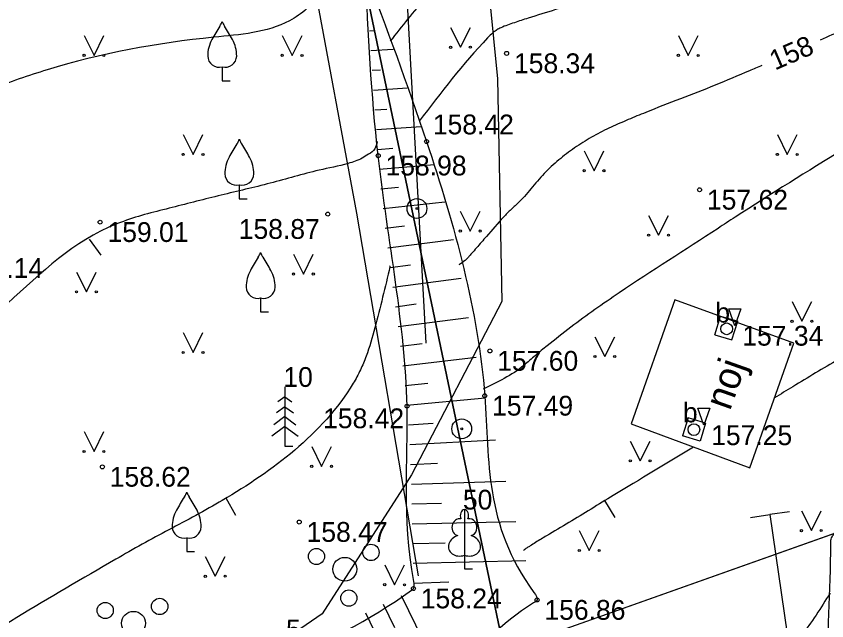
# Model space of a CAD drawing. Extents: x 635495 to 635693, y 303338 to 303478.
# Drawn here: x 635540.29 to 635560.75, y 303429.02 to 303444.28 of the extents above; entities that cross this region are included whole.
import ezdxf

# ---------------------------------------------------------------- set-up
doc = ezdxf.new("R2010")
doc.units = 0
for name, color, linetype in [('BUVE_BALK_####_####_#', 7, 'Continuous'), ('BUVE_BDET_####_####_#', 7, 'Continuous'), ('BUVE_BDET_####_TKST_#', 7, 'Continuous'), ('BUVE_EKAS_RAKS_TKST_#', 7, 'Continuous'), ('BUVE_ELEM_####_####_#', 7, 'Continuous'), ('BUVE_SOLS_####_####_#', 7, 'Continuous'), ('NORB_ZOGS_KBST_####_#', 7, 'Continuous'), ('RELJ_AATZ_####_TKST_#', 7, 'Continuous'), ('RELJ_ELEM_####_####_#', 7, 'Continuous'), ('RELJ_HORZ_####_TKST_#', 7, 'Continuous'), ('RELJ_HORZ_PAMT_####_#', 7, 'Continuous'), ('RELJ_HORZ_RESN_####_#', 7, 'Continuous'), ('RELJ_NOGA_####_####_#', 7, 'Continuous'), ('RELJ_NOGL_####_####_#', 7, 'Continuous'), ('ROBZ_PROJ_####_####_#', 7, 'Continuous'), ('ROBZ_UZMR_####_####_#', 7, 'Continuous'), ('SAKT_VADP_KABE_####_#', 7, 'Continuous'), ('TERT_DIAM_####_TKST_#', 7, 'Continuous'), ('TERT_ELEM_####_####_#', 7, 'Continuous'), ('TERT_KRND_####_####_#', 7, 'Continuous')]:
    doc.layers.add(name, color=color, linetype=linetype)

msp = doc.modelspace()

# ---------------------------------------------------------------- linework, layer by layer
at = {"layer": 'BUVE_BALK_####_####_#'}
for p, q in [((635556.908, 303437.122), (635555.806, 303433.991)), ((635559.914, 303436.025), (635556.908, 303437.122)), ((635558.801, 303432.879), (635559.914, 303436.025)), ((635555.806, 303433.991), (635558.801, 303432.879))]:
    msp.add_line(p, q, dxfattribs=at)
at = {"layer": 'BUVE_BDET_####_####_#'}
for p, q in [((635557.921, 303436.241), (635558.068, 303436.708)), ((635558.068, 303436.708), (635558.501, 303436.578)), ((635558.354, 303436.111), (635558.501, 303436.578)), ((635557.921, 303436.241), (635558.354, 303436.111)), ((635557.244, 303434.14), (635557.103, 303433.689)), ((635557.688, 303434.003), (635557.244, 303434.14)), ((635557.688, 303434.003), (635557.547, 303433.552)), ((635557.547, 303433.552), (635557.103, 303433.689))]:
    msp.add_line(p, q, dxfattribs=at)
at = {"layer": 'BUVE_ELEM_####_####_#'}
for centre, radius in [((635550.401, 303439.427), 0.25), ((635550.401, 303439.427), 0.0225), ((635558.22, 303436.388), 0.148), ((635551.532, 303433.863), 0.25), ((635557.392, 303433.844), 0.148), ((635551.532, 303433.863), 0.0225)]:
    msp.add_circle(centre, radius, dxfattribs=at)
at = {"layer": 'BUVE_SOLS_####_####_#'}
for p, q in [((635558.817, 303431.627), (635559.312, 303431.699)), ((635559.807, 303431.771), (635559.312, 303431.699)), ((635559.312, 303431.699), (635559.749, 303428.69))]:
    msp.add_line(p, q, dxfattribs=at)
at = {"layer": 'NORB_ZOGS_KBST_####_#'}
msp.add_lwpolyline([(635545.231, 303460.059), (635545.242, 303459.993), (635547.774, 303445.263), (635548.873, 303439.307), (635550.436, 303430.149)], dxfattribs=at)
at = {"layer": 'RELJ_ELEM_####_####_#'}
for points in [[(635558.278, 303436.897), (635558.578, 303436.897), (635558.428, 303436.464)], [(635557.493, 303434.385), (635557.793, 303434.385), (635557.643, 303433.952)]]:
    msp.add_lwpolyline(points, close=True, dxfattribs=at)
for centre in [(635552.665, 303443.344), (635550.645, 303441.118), (635549.423, 303440.762), (635557.536, 303439.899), (635548.151, 303439.285), (635542.405, 303439.082), (635552.242, 303435.83), (635552.113, 303434.698), (635550.151, 303434.436), (635542.461, 303432.903), (635547.43, 303431.51), (635550.312, 303429.831), (635553.434, 303429.542)]:
    msp.add_circle(centre, 0.05, dxfattribs=at)
at = {"layer": 'RELJ_HORZ_PAMT_####_#'}
for p, q in [((635542.434, 303438.25), (635542.136, 303438.651)), ((635545.833, 303431.676), (635545.585, 303432.111)), ((635555.404, 303431.623), (635555.145, 303432.051))]:
    msp.add_line(p, q, dxfattribs=at)
for points in [[(635551.454, 303456.993), (635551.163, 303456.763), (635550.302, 303455.353), (635550.155, 303454.91), (635550.029, 303454.466), (635549.889, 303453.565), (635549.86, 303452.834), (635549.845, 303452.503), (635549.756, 303451.616), (635549.512, 303449.279), (635549.374, 303448.113), (635549.215, 303446.947), (635548.67, 303445.919), (635548.432, 303445.619), (635547.619, 303444.474), (635547.183, 303444.166), (635545.276, 303443.752), (635541.066, 303442.928), (635539.658, 303442.438), (635535.731, 303440.575), (635535.185, 303440.315)], [(635558.932, 303455.006), (635558.82, 303454.921), (635558.598, 303454.726), (635558.495, 303454.619), (635558.396, 303454.508), (635558.22, 303454.268), (635558.07, 303454.009), (635557.814, 303453.451), (635557.598, 303452.879), (635557.4, 303452.28), (635557.302, 303451.981), (635557.198, 303451.682), (635556.963, 303451.106), (635556.669, 303450.57), (635556.386, 303450.136), (635556.096, 303449.707), (635555.799, 303449.285), (635555.491, 303448.869), (635555.172, 303448.46), (635554.839, 303448.065), (635554.488, 303447.685), (635554.116, 303447.319), (635553.625, 303446.966), (635553.079, 303446.7), (635552.525, 303446.441), (635552.012, 303446.115), (635551.643, 303445.819), (635551.286, 303445.507), (635551.125, 303445.341), (635550.98, 303445.161), (635550.63, 303444.76), (635549.728, 303443.653)], [(635571.81, 303449.354), (635571.758, 303449.239), (635571.244, 303448.313), (635570.937, 303447.88), (635570.596, 303447.468), (635569.851, 303446.704), (635569.043, 303446.018), (635567.195, 303444.641), (635565.303, 303443.342), (635565.096, 303443.211), (635565.077, 303443.203), (635563.963, 303442.588), (635562.571, 303441.76), (635561.182, 303440.927), (635558.436, 303439.21), (635558.001, 303438.926), (635555.508, 303437.299), (635554.288, 303436.431), (635553.689, 303435.962), (635553.393, 303435.717), (635553.246, 303435.59), (635553.099, 303435.464), (635552.073, 303434.867)], [(635560.688, 303446.365), (635560.166, 303446.198), (635558.948, 303445.857), (635557.729, 303445.524), (635556.511, 303445.19), (635555.294, 303444.849), (635553.9, 303444.449), (635553.207, 303444.232), (635552.86, 303444.119), (635552.688, 303444.058), (635552.516, 303443.991), (635552.421, 303443.937), (635552.378, 303443.909), (635552.314, 303443.86), (635552.186, 303443.736), (635550.459, 303441.631)], [(635572.734, 303446.372), (635572.647, 303446.273), (635571.782, 303445.32), (635570.899, 303444.384), (635569.986, 303443.474), (635569.251, 303442.819), (635566.66, 303440.398), (635566.344, 303440.063), (635566.049, 303439.708), (635565.755, 303439.351), (635565.443, 303439.009), (635564.687, 303438.263), (635563.898, 303437.554), (635563.488, 303437.22), (635563.068, 303436.898), (635562.192, 303436.308), (635561.617, 303435.962), (635561.041, 303435.619), (635559.89, 303434.928), (635559.426, 303434.645)], [(635549.398, 303441.117), (635549.396, 303441.107), (635549.338, 303440.932), (635549.181, 303440.799), (635549.015, 303440.697), (635548.664, 303440.563), (635547.93, 303440.393), (635546.696, 303440.066), (635545.458, 303439.763), (635544.222, 303439.453), (635542.995, 303439.103), (635542.412, 303438.854), (635539.745, 303436.749), (635538.708, 303435.896), (635537.68, 303435.032), (635536.645, 303434.175), (635536.121, 303433.755), (635535.59, 303433.343), (635534.897, 303432.957), (635534.155, 303432.651)], [(635549.722, 303437.978), (635549.718, 303437.96), (635549.337, 303436.413), (635549.119, 303435.697), (635548.974, 303435.351), (635548.791, 303435.013), (635547.315, 303433.326), (635545.488, 303432.056), (635544.14, 303431.314), (635543.465, 303430.95), (635542.799, 303430.57), (635537.859, 303427.523), (635537.547, 303427.297), (635537.25, 303427.05), (635536.952, 303426.804), (635536.637, 303426.579), (635536.511, 303426.518), (635535.937, 303426.336), (635532.732, 303425.229)], [(635557.385, 303433.404), (635555.357, 303432.179), (635554.237, 303431.5), (635553.675, 303431.165), (635553.396, 303430.994), (635553.257, 303430.905), (635553.187, 303430.862), (635553.153, 303430.839), (635553.136, 303430.827), (635553.119, 303430.814), (635553.089, 303430.782)], [(635560.829, 303429.718), (635560.088, 303428.637), (635559.63, 303428.16), (635559.132, 303427.725), (635558.483, 303427.245), (635557.821, 303426.805), (635556.425, 303426.077), (635556.286, 303426.019)]]:
    msp.add_spline(points, degree=3, dxfattribs=at)
at = {"layer": 'RELJ_HORZ_RESN_####_#'}
for points in [[(635570.605, 303453.241), (635570.54, 303452.645), (635570.393, 303451.819), (635570.154, 303451.014), (635569.841, 303450.224), (635569.475, 303449.443), (635568.729, 303448.451), (635568.448, 303448.222), (635568.161, 303448.007), (635567.569, 303447.603), (635563.838, 303445.219), (635563.53, 303445.044), (635562.357, 303444.482), (635561.175, 303443.941), (635560.578, 303443.677)], [(635559.109, 303443.04), (635558.792, 303442.904), (635557.925, 303442.54), (635557.05, 303442.197), (635556.175, 303441.852), (635555.737, 303441.672), (635555.521, 303441.578), (635555.304, 303441.482), (635554.859, 303441.256), (635554.644, 303441.127), (635554.433, 303440.991), (635554.03, 303440.693), (635553.659, 303440.356), (635553.487, 303440.168), (635553.321, 303439.975), (635553.155, 303439.781), (635552.983, 303439.594), (635552.884, 303439.497), (635552.782, 303439.404), (635552.681, 303439.309), (635552.586, 303439.21), (635552.156, 303438.721), (635551.905, 303438.433), (635551.779, 303438.288), (635551.715, 303438.217), (635551.65, 303438.146), (635551.503, 303438.033), (635551.455, 303438.001)]]:
    msp.add_spline(points, degree=3, dxfattribs=at)
at = {"layer": 'RELJ_NOGA_####_####_#'}
for p, q in [((635549.203, 303443.913), (635549.329, 303443.922)), ((635549.238, 303443.415), (635549.8, 303443.454)), ((635549.273, 303442.916), (635549.484, 303442.931)), ((635549.307, 303442.417), (635550.153, 303442.476)), ((635549.342, 303441.918), (635549.639, 303441.939)), ((635549.377, 303441.419), (635550.507, 303441.498)), ((635549.412, 303440.921), (635549.793, 303440.947)), ((635549.449, 303440.422), (635550.841, 303440.534)), ((635549.494, 303439.924), (635549.939, 303439.967)), ((635549.545, 303439.427), (635551.105, 303439.596)), ((635549.602, 303438.93), (635550.087, 303438.989)), ((635549.663, 303438.434), (635551.324, 303438.648)), ((635549.728, 303437.938), (635550.236, 303438.005)), ((635549.794, 303437.442), (635551.518, 303437.672)), ((635549.86, 303436.947), (635550.385, 303437.017)), ((635549.925, 303436.451), (635551.705, 303436.678)), ((635549.987, 303435.955), (635550.531, 303436.022)), ((635550.047, 303435.458), (635551.9, 303435.67)), ((635550.101, 303434.961), (635550.673, 303435.02)), ((635550.148, 303434.464), (635552.126, 303434.643)), ((635550.188, 303433.965), (635550.808, 303434.009)), ((635550.219, 303433.466), (635552.384, 303433.583)), ((635550.242, 303432.967), (635550.923, 303432.995)), ((635550.26, 303432.467), (635552.642, 303432.546)), ((635550.274, 303431.967), (635551.023, 303431.986)), ((635550.285, 303431.467), (635552.9, 303431.526)), ((635550.296, 303430.967), (635551.115, 303430.986)), ((635550.307, 303430.468), (635553.15, 303430.539)), ((635550.321, 303429.968), (635551.204, 303430.004)), ((635549.999, 303429.657), (635550.952, 303427.722)), ((635549.55, 303429.436), (635549.838, 303428.848)), ((635549.101, 303429.217), (635550.071, 303427.227))]:
    msp.add_line(p, q, dxfattribs=at)
for points in [[(635536.127, 303418.868), (635539.424, 303423.614), (635539.505, 303423.668), (635543.313, 303426.39), (635543.396, 303426.44), (635543.463, 303426.473), (635550.262, 303429.787), (635550.312, 303429.831), (635550.32, 303430.005), (635550.151, 303434.436), (635549.423, 303440.762), (635549.1, 303445.388)], [(635529.36, 303408.634), (635531.632, 303411.144), (635531.704, 303411.258), (635536.075, 303418.788), (635536.127, 303418.868), (635536.167, 303418.879), (635536.274, 303418.89), (635541.954, 303419.371), (635542.046, 303419.381), (635542.145, 303419.416), (635547.17, 303421.296), (635551.555, 303423.493), (635554.665, 303425.574), (635554.757, 303425.648), (635554.91, 303425.68), (635560.675, 303427.145), (635560.799, 303427.193), (635560.813, 303427.312), (635560.847, 303430.971), (635560.856, 303431.081), (635560.912, 303431.188), (635561.667, 303432.17), (635561.743, 303432.255), (635561.865, 303432.304), (635565.877, 303433.57), (635565.979, 303433.617), (635568.457, 303435.993)]]:
    msp.add_spline(points, degree=3, dxfattribs=at)
at = {"layer": 'RELJ_NOGL_####_####_#'}
for points in [[(635549.1, 303445.388), (635550.645, 303441.118), (635552.113, 303434.698), (635553.355, 303429.732), (635553.434, 303429.542), (635553.347, 303429.471), (635551.225, 303427.854), (635550.992, 303427.744), (635547.013, 303425.479), (635546.804, 303425.374), (635546.636, 303425.244), (635542.18, 303421.371), (635540.151, 303419.76), (635539.487, 303419.212), (635539.319, 303419.194), (635538.133, 303419.115), (635536.127, 303418.868)], [(635568.457, 303435.993), (635568.098, 303432.138), (635567.967, 303432.06), (635565.82, 303430.906), (635563.915, 303429.981), (635563.81, 303429.94), (635563.621, 303429.849), (635563.646, 303429.711), (635563.568, 303422.528), (635563.565, 303422.341), (635563.256, 303422.29), (635557.918, 303420.775), (635557.202, 303420.587), (635555.08, 303420.028), (635549.927, 303418.667), (635549.784, 303418.609), (635549.404, 303418.439), (635542.847, 303415.324), (635542.67, 303415.223), (635541.269, 303414.39), (635539.229, 303413.148), (635538.874, 303412.923), (635538.762, 303412.818), (635535.93, 303410.385), (635531.717, 303406.245)]]:
    msp.add_spline(points, degree=3, dxfattribs=at)
at = {"layer": 'ROBZ_PROJ_####_####_#'}
msp.add_lwpolyline([(635552.6, 303428.263), (635593.63, 303442.833), (635602.04, 303400.593), (635602.21, 303399.093), (635561.36, 303392.563)], close=True, dxfattribs=at)
msp.add_lwpolyline([(635552.6, 303428.263), (635593.63, 303442.833), (635602.04, 303400.593), (635602.21, 303399.093), (635561.36, 303392.563)], close=True, dxfattribs=at)
at = {"layer": 'ROBZ_UZMR_####_####_#'}
msp.add_line((635593.63, 303442.833), (635552.6, 303428.263), dxfattribs=at)
for points in [[(635504.472, 303419.357), (635541.77, 303388.703), (635561.36, 303392.563), (635552.6, 303428.263), (635545.952, 303460.059)], [(635504.472, 303419.357), (635541.77, 303388.703), (635561.36, 303392.563), (635552.6, 303428.263), (635545.952, 303460.059)], [(635545.952, 303460.059), (635552.6, 303428.263), (635593.63, 303442.833), (635585.804, 303460.059)]]:
    msp.add_lwpolyline(points, dxfattribs=at)
at = {"layer": 'SAKT_VADP_KABE_####_#'}
msp.add_lwpolyline([(635555.744, 303454.105), (635553.995, 303453.718), (635551.815, 303448.988), (635552.439, 303442.701), (635552.546, 303437.08), (635550.264, 303432.7), (635548.012, 303429.193), (635540.449, 303423.999), (635538.281, 303422.095), (635531.72, 303411.503), (635527.442, 303406.784), (635524.973, 303403.124)], dxfattribs=at)
at = {"layer": 'TERT_ELEM_####_####_#'}
for p, q in [((635551.25, 303444), (635551.5, 303443.5)), ((635551.5, 303443.5), (635551.75, 303444)), ((635542, 303443.793), (635542.25, 303443.293)), ((635542.25, 303443.293), (635542.5, 303443.793)), ((635547, 303443.793), (635547.25, 303443.293)), ((635547.25, 303443.293), (635547.5, 303443.793)), ((635557, 303443.793), (635557.25, 303443.293)), ((635557.25, 303443.293), (635557.5, 303443.793)), ((635545.485, 303443.004), (635545.485, 303442.652)), ((635545.485, 303442.652), (635545.685, 303442.652)), ((635544.5, 303441.293), (635544.75, 303440.793)), ((635544.75, 303440.793), (635545, 303441.293)), ((635559.5, 303441.293), (635559.75, 303440.793)), ((635559.75, 303440.793), (635560, 303441.293)), ((635554.622, 303440.881), (635554.872, 303440.381)), ((635554.872, 303440.381), (635555.122, 303440.881)), ((635545.918, 303440.027), (635545.918, 303439.675)), ((635545.918, 303439.675), (635546.118, 303439.675)), ((635551.496, 303439.358), (635551.746, 303438.858)), ((635551.746, 303438.858), (635551.996, 303439.358)), ((635556.25, 303439.253), (635556.5, 303438.753)), ((635556.5, 303438.753), (635556.75, 303439.253)), ((635547.285, 303438.273), (635547.535, 303437.773)), ((635547.535, 303437.773), (635547.785, 303438.273)), ((635541.808, 303437.823), (635542.058, 303437.323)), ((635542.058, 303437.323), (635542.308, 303437.823)), ((635546.456, 303437.169), (635546.456, 303436.817)), ((635559.869, 303437.08), (635560.119, 303436.58)), ((635560.119, 303436.58), (635560.369, 303437.08)), ((635546.456, 303436.817), (635546.656, 303436.817)), ((635544.5, 303436.293), (635544.75, 303435.793)), ((635544.75, 303435.793), (635545, 303436.293)), ((635554.893, 303436.189), (635555.143, 303435.689)), ((635555.143, 303435.689), (635555.393, 303436.189)), ((635547.069, 303434.922), (635547.069, 303433.422)), ((635547.069, 303434.672), (635546.893, 303434.544)), ((635547.069, 303434.672), (635547.243, 303434.544)), ((635547.069, 303434.422), (635546.853, 303434.264)), ((635547.069, 303434.422), (635547.285, 303434.264)), ((635547.069, 303434.172), (635546.791, 303433.968)), ((635547.069, 303434.172), (635547.347, 303433.968)), ((635547.069, 303433.922), (635546.737, 303433.678)), ((635547.069, 303433.922), (635547.403, 303433.678)), ((635542, 303433.793), (635542.25, 303433.293)), ((635542.25, 303433.293), (635542.5, 303433.793)), ((635555.786, 303433.556), (635556.036, 303433.056)), ((635556.036, 303433.056), (635556.286, 303433.556)), ((635547.069, 303433.422), (635547.269, 303433.422)), ((635547.746, 303433.416), (635547.996, 303432.916)), ((635547.996, 303432.916), (635548.246, 303433.416)), ((635560.107, 303431.795), (635560.357, 303431.295)), ((635560.357, 303431.295), (635560.607, 303431.795)), ((635554.5, 303431.293), (635554.75, 303430.793)), ((635554.75, 303430.793), (635555, 303431.293)), ((635544.59, 303431.116), (635544.59, 303430.764)), ((635544.59, 303430.764), (635544.79, 303430.764)), ((635551.601, 303430.672), (635551.601, 303430.325)), ((635545.059, 303430.641), (635545.309, 303430.141)), ((635545.309, 303430.141), (635545.559, 303430.641)), ((635549.589, 303430.427), (635549.839, 303429.927)), ((635549.839, 303429.927), (635550.089, 303430.427)), ((635551.601, 303430.325), (635551.801, 303430.325))]:
    msp.add_line(p, q, dxfattribs=at)
for points in [[(635551.601, 303431.825), (635551.601, 303430.672)], [(635551.69, 303431.592), (635551.69, 303431.593)]]:
    msp.add_lwpolyline(points, dxfattribs=at)
for centre, radius in [((635551.25, 303443.499), 0.028), ((635551.75, 303443.499), 0.0263), ((635542, 303443.292), 0.028), ((635542.5, 303443.292), 0.0263), ((635547, 303443.292), 0.028), ((635547.5, 303443.292), 0.0263), ((635557, 303443.292), 0.028), ((635557.5, 303443.292), 0.0263), ((635544.5, 303440.792), 0.028), ((635545, 303440.792), 0.0263), ((635559.5, 303440.792), 0.028), ((635560, 303440.792), 0.0263), ((635554.622, 303440.381), 0.028), ((635555.122, 303440.381), 0.0263), ((635551.496, 303438.858), 0.028), ((635551.996, 303438.858), 0.0263), ((635556.25, 303438.753), 0.028), ((635556.75, 303438.753), 0.0263), ((635547.285, 303437.773), 0.028), ((635547.785, 303437.773), 0.0263), ((635541.808, 303437.322), 0.028), ((635542.308, 303437.322), 0.0263), ((635559.869, 303436.579), 0.028), ((635560.369, 303436.579), 0.0263), ((635544.5, 303435.792), 0.028), ((635545, 303435.792), 0.0263), ((635554.893, 303435.689), 0.028), ((635555.393, 303435.689), 0.0263), ((635542, 303433.292), 0.028), ((635542.5, 303433.292), 0.0263), ((635547.746, 303432.916), 0.028), ((635548.246, 303432.916), 0.0263), ((635555.786, 303433.056), 0.028), ((635556.286, 303433.056), 0.0263), ((635560.107, 303431.294), 0.028), ((635560.607, 303431.294), 0.0263), ((635549.24, 303430.742), 0.207), ((635547.865, 303430.641), 0.204), ((635554.5, 303430.792), 0.028), ((635555, 303430.792), 0.0263), ((635548.579, 303430.317), 0.301), ((635545.059, 303430.141), 0.028), ((635545.559, 303430.141), 0.0263), ((635549.589, 303429.926), 0.028), ((635550.089, 303429.926), 0.0263), ((635548.682, 303429.589), 0.205), ((635542.533, 303429.277), 0.204), ((635543.908, 303429.378), 0.207), ((635543.247, 303428.953), 0.301)]:
    msp.add_circle(centre, radius, dxfattribs=at)
for centre, radius, start, end in [((635545.068, 303444.29), 0.439, 324.3837, 341.712), ((635545.902, 303444.29), 0.439, 198.288, 215.6163), ((635558.11, 303436.256), 14.88, 148.4844, 149.9901), ((635532.86, 303436.256), 14.88, 30.0099, 31.5156), ((635546.009, 303443.276), 0.89, 151.757, 179.9138), ((635544.961, 303443.276), 0.89, 0.0862, 28.243), ((635545.409, 303443.283), 0.29, 181.0782, 285.2823), ((635545.561, 303443.283), 0.29, 254.7177, 358.9218), ((635545.501, 303441.313), 0.439, 324.3837, 341.712), ((635546.335, 303441.313), 0.439, 198.288, 215.6163), ((635558.543, 303433.279), 14.88, 148.4844, 149.9901), ((635533.293, 303433.279), 14.88, 30.0099, 31.5156), ((635546.442, 303440.299), 0.89, 151.757, 179.9138), ((635545.394, 303440.299), 0.89, 0.0862, 28.243), ((635545.842, 303440.306), 0.29, 181.0782, 285.2823), ((635545.994, 303440.306), 0.29, 254.7177, 358.9218), ((635546.039, 303438.455), 0.439, 324.3837, 341.712), ((635546.873, 303438.455), 0.439, 198.288, 215.6163), ((635559.081, 303430.421), 14.88, 148.4844, 149.9901), ((635533.831, 303430.421), 14.88, 30.0099, 31.5156), ((635546.98, 303437.441), 0.89, 151.757, 179.9138), ((635545.932, 303437.441), 0.89, 0.0862, 28.243), ((635546.38, 303437.448), 0.29, 181.0782, 285.2823), ((635546.532, 303437.448), 0.29, 254.7177, 358.9218), ((635557.215, 303424.368), 14.88, 148.4844, 149.9901), ((635544.173, 303432.402), 0.439, 324.3837, 341.712), ((635545.007, 303432.402), 0.439, 198.288, 215.6163), ((635531.965, 303424.368), 14.88, 30.0099, 31.5156), ((635545.114, 303431.388), 0.89, 151.757, 179.9138), ((635544.066, 303431.388), 0.89, 0.0862, 28.243), ((635544.514, 303431.395), 0.29, 181.0782, 285.2823), ((635544.666, 303431.395), 0.29, 254.7177, 358.9218)]:
    msp.add_arc(centre, radius, start, end, dxfattribs=at)
for centre, major_axis, ratio, start_param, end_param in [((635551.601, 303431.675), (0, -0.15), 0.707107, 3.14537, 5.287485), ((635551.601, 303431.675), (0, -0.15), 0.707107, 0.995701, 3.137816), ((635551.473, 303431.38), (-0.039, -0.212), 0.861323, 3.141593, 6.283185), ((635551.729, 303431.38), (0.039, -0.212), 0.861323, 0, 3.141593), ((635551.511, 303430.918), (0.307, 0.095), 0.814445, 1.570796, 4.752015), ((635551.69, 303430.918), (-0.307, 0.095), 0.814445, 1.531171, 4.712389)]:
    msp.add_ellipse(centre, major_axis=major_axis, ratio=ratio, start_param=start_param, end_param=end_param, dxfattribs=at)
at = {"layer": 'TERT_KRND_####_####_#'}
msp.add_line((635550.631, 303436.023), (635549.895, 303449.492), dxfattribs=at)

# ---------------------------------------------------------------- texts
at = {"layer": 'BUVE_BDET_####_TKST_#'}
for p in [(635557.934, 303436.546), (635557.115, 303434.027)]:
    msp.add_text('b', height=0.5, dxfattribs=at).set_placement(p)
at = {"layer": 'BUVE_EKAS_RAKS_TKST_#'}
msp.add_text('noj', height=0.7, rotation=70.5171, dxfattribs=at).set_placement((635558.303, 303434.302))
at = {"layer": 'RELJ_AATZ_####_TKST_#'}
for s, p in [(' 158.34', (635552.665, 303442.844)), (' 158.42', (635550.617, 303441.299)), (' 158.98', (635549.423, 303440.262)), (' 157.62', (635557.536, 303439.399)), (' 159.01', (635542.405, 303438.582)), (' 158.87', (635545.718, 303438.66)), (' 159.14', (635538.735, 303437.673)), (' 157.34', (635558.428, 303435.964)), (' 157.60', (635552.242, 303435.33)), (' 157.49', (635552.113, 303434.198)), (' 158.42', (635547.847, 303433.879)), (' 157.25', (635557.643, 303433.452)), (' 158.62', (635542.461, 303432.403)), (' 158.47', (635547.43, 303431.01)), (' 158.24', (635550.312, 303429.331)), (' 156.86', (635553.434, 303429.042))]:
    msp.add_text(s, height=0.5, dxfattribs=at).set_placement(p)
at = {"layer": 'RELJ_HORZ_####_TKST_#'}
msp.add_text('158', height=0.5, rotation=23.445, dxfattribs=at).set_placement((635559.439, 303442.909))
at = {"layer": 'TERT_DIAM_####_TKST_#'}
for s, p in [(' 10', (635546.844, 303434.922)), (' 50', (635551.376, 303431.825)), (' 5', (635546.911, 303428.548))]:
    msp.add_text(s, height=0.5, dxfattribs=at).set_placement(p)

doc.saveas('drawing.dxf')
